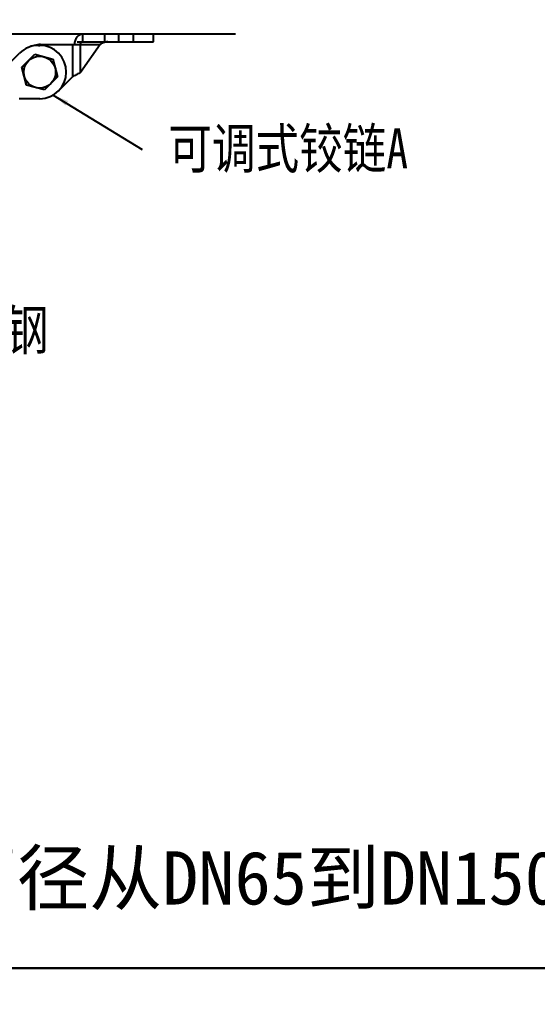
# Model space of a CAD drawing. Extents: x 185245 to 2166646, y -19957 to 815000.
# Drawn here: x 2003848 to 2007101, y 671258 to 677360 of the extents above; entities that cross this region are included whole.
import ezdxf

# ---------------------------------------------------------------- set-up
doc = ezdxf.new("R2010")
doc.units = 0
doc.header["$LTSCALE"] = 1000
doc.header["$MEASUREMENT"] = 0
doc.layers.add('BZ', color=8, linetype='Continuous')
doc.layers.add('DIM_SYMB', color=3, linetype='Continuous')
doc.styles.add('HZ', font='txt', dxfattribs={"width": 0.7, "height": 5, "bigfont": 'STF:宋体'})
doc.styles.get("Standard").update_dxf_attribs({"font": 'gbenor.shx', "bigfont": 'gbcbig.shx'})
doc.dimstyles.get("Standard").update_dxf_attribs({"dimscale": 100, "dimtxt": 3.5, "dimasz": 1, "dimexe": 2.5, "dimexo": 3, "dimgap": 1.5, "dimtad": 1, "dimdec": 0, "dimzin": 0, "dimdsep": 46, "dimtxsty": 'Standard', "dimblk": 'ARCHTICK', "dimcen": 0.09, "dimadec": 0, "dimazin": 0, "dimtfac": 1, "dimtdec": 0, "dimtix": 1, "dimtmove": 2, "dimatfit": 3, "dimfxl": 1, "dimtolj": 1, "dimtzin": 0, "dimarcsym": 0})

# ---------------------------------------------------------------- blocks, each defined once
blk = doc.blocks.new('gfhhrryyfd')
at = {"linetype": 'Continuous'}
for p, q in [((3691424, -1749956.2), (3691457.4, -1749956.2)), ((3691457.4, -1749906), (3691457.4, -1749956.2)), ((3691457.4, -1749906), (3691904.2, -1749906)), ((3691457.4, -1749956.2), (3691904.2, -1749956.2)), ((3691595.7, -1749906), (3691595.7, -1749956.2)), ((3691684.4, -1749906), (3691684.4, -1749956.2)), ((3691778.8, -1749956.2), (3691778.8, -1749906)), ((3691904.2, -1749956.2), (3691904.2, -1749906)), ((3691181.9, -1749978.1), (3691189.2, -1749978.1)), ((3691194.3, -1749972.9), (3691568.8, -1749972.9)), ((3691398.3, -1750172.8), (3691398.3, -1749972.9)), ((3691568.8, -1749972.9), (3691445.6, -1750147.1)), ((3691445.6, -1750147.1), (3691445.6, -1749972.9)), ((3690798.8, -1750291.8), (3691063.6, -1750027.1)), ((3691077.2, -1750115.4), (3691159.2, -1750033.4)), ((3691159.2, -1750033.4), (3691271.1, -1750063.4)), ((3691271.1, -1750063.4), (3691301.1, -1750175.3)), ((3691107.2, -1750227.3), (3691077.2, -1750115.4)), ((3691301.1, -1750175.3), (3691219.2, -1750257.3)), ((3691398.3, -1750172.8), (3691307.5, -1750263.6)), ((3691219.2, -1750257.3), (3691107.2, -1750227.3)), ((3691189.2, -1750312.6), (3691060.8, -1750312.6))]:
    blk.add_line(p, q, dxfattribs=at)
blk.add_circle((3691189.2, -1750145.4), 100.4, dxfattribs=at)
for centre, start, end in [((3691181.9, -1750145.4), 90, 135), ((3691194.3, -1750140.2), 90, 117.00029), ((3691189.2, -1750145.4), 270, 90)]:
    blk.add_arc(centre, 167.3, start, end, dxfattribs=at)
for points, knots in [([(3691410.1, -1749972.9), (3691410.1, -1749964.3), (3691412.3, -1749947.6), (3691422.3, -1749925.7), (3691437.7, -1749910.1), (3691451.1, -1749906), (3691457.4, -1749906)], [0, 0, 0, 0, 0.287969, 0.555344, 0.790533, 1, 1, 1, 1]), ([(3691445.6, -1749972.9), (3691445.6, -1749968.8), (3691447.1, -1749961.2), (3691454.2, -1749956.2), (3691457.4, -1749956.2)], [0, 0, 0, 0, 0.55976, 1, 1, 1, 1]), ([(3691596.4, -1749959.1), (3691593.8, -1749959.8), (3691584, -1749963.2), (3691574.9, -1749968.5), (3691568.8, -1749972.9)], [0, 0, 0, 0, 0.265236, 1, 1, 1, 1]), ([(3691445.6, -1750147.1), (3691438.7, -1750151.9), (3691423, -1750160.7), (3691406.8, -1750168.6), (3691398.3, -1750172.8)], [0, 0, 0, 0, 0.468219, 1, 1, 1, 1])]:
    blk.add_open_spline(points, degree=3, knots=knots, dxfattribs=at)
blk.add_open_spline([(3691616.9, -1749956.2), (3691610, -1749956.2), (3691603.1, -1749957.2), (3691596.4, -1749959.1)], degree=3, dxfattribs=at)
at = {"layer": 'BZ'}
blk.add_line((3686795, -1749906), (3692418.4, -1749906), dxfattribs=at)
at = {"layer": 'DIM_SYMB'}
for points in [[(3686300.1, -1747620.2), (3699978.1, -1747620.2), (3699978.1, -1755771), (3686300.1, -1755771)], [(3686283.4, -1755771), (3696111.8, -1755771), (3696111.8, -1763921.8), (3686283.4, -1763921.8)]]:
    blk.add_lwpolyline(points, close=True, dxfattribs=at)
at = {"char_height": 250.906, "attachment_point": 1}
for s, insert in [('{\\fSimSun|b0|i0|c134|p2;\\W0.8;可调式铰链A}', (3691996.8, -1750499.4)), ('{\\fSimSun|b0|i0|c134|p2;\\W0.8;C型槽钢}', (3690286.8, -1751638.9))]:
    blk.add_mtext(s, dxfattribs=dict(at, insert=insert))
at = {"layer": 'BZ', "insert": (3690588.4, -1755036.3), "char_height": 334.541, "attachment_point": 1, "style": 'HZ'}
blk.add_mtext('{\\fSimHei|b0|i0|c134|p2;\\W1;\\C7;管径从DN65到DN150}', dxfattribs=at)
blk.add_leader([(3691274.3, -1750289.3), (3691833.6, -1750630.4)], dimstyle='Standard', override={"dimgap": 20, "dimtad": 0})

msp = doc.modelspace()

# ---------------------------------------------------------------- block references
at = {"lineweight": -3, "xscale": 0.9999959468841553, "yscale": 0.9999959506094456, "zscale": 0.9999959495959999}
msp.add_blockref('gfhhrryyfd', (-1687199, 2427167.7, 0), dxfattribs=at)

doc.saveas('drawing.dxf')
